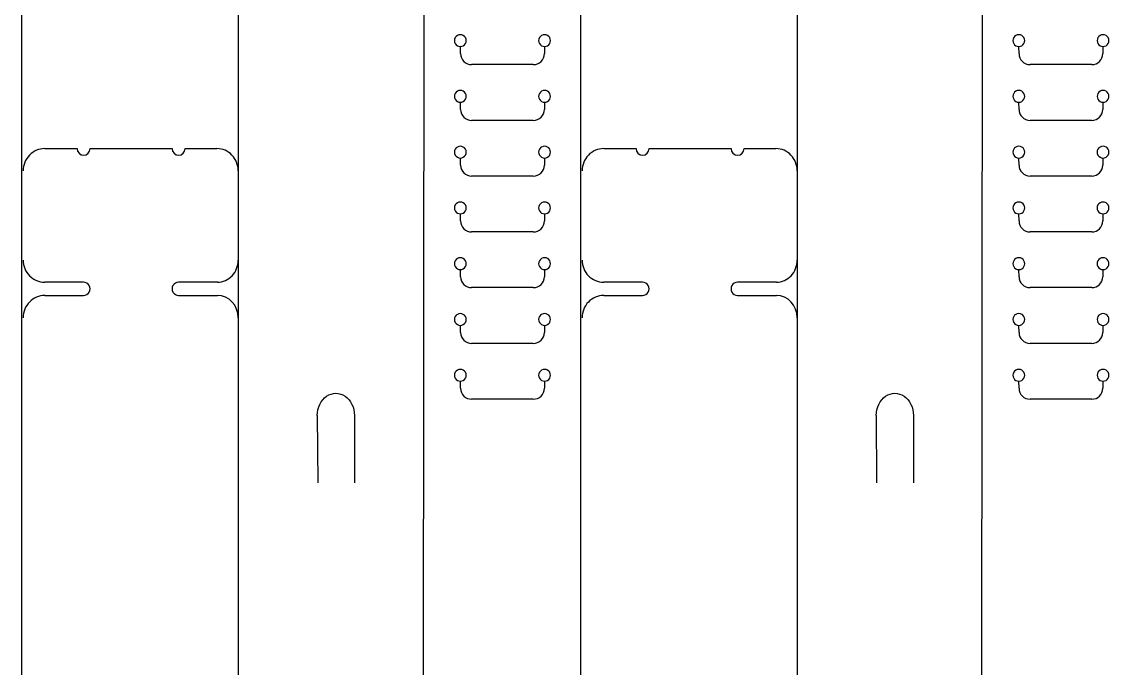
# Model space of a CAD drawing. Extents: x 9 to 642, y 361 to 1089.
# Drawn here: x 209 to 356.2, y 907.3 to 994.9 of the extents above; entities that cross this region are included whole.
import ezdxf

# ---------------------------------------------------------------- set-up
doc = ezdxf.new("R2010")
doc.units = 0
doc.layers.add('Layer_1', color=7, linetype='CONTINUOUS')

msp = doc.modelspace()

# ---------------------------------------------------------------- linework, layer by layer
at = {"layer": 'Layer_1', "color": 7}
for p, q in [((208.966033, 731.620413), (208.972912, 1071.235611)), ((263.429882, 1070.334599), (263.16559, 751.059959)), ((284.623113, 731.620413), (284.629992, 1071.235611)), ((339.023722, 1070.334599), (338.75943, 751.059959)), ((238.262769, 1003.283468), (238.262769, 753.097225)), ((313.91987, 1003.283468), (313.91987, 753.097225)), ((212.073755, 977.722336), (216.457477, 977.722336)), ((218.21095, 977.722336), (229.316386, 977.722336)), ((231.068906, 977.723289), (235.387012, 977.723289)), ((287.730856, 977.722336), (292.114579, 977.722336)), ((293.868052, 977.722336), (304.973487, 977.722336)), ((306.726008, 977.723289), (311.044114, 977.723289)), ((217.334227, 959.619624), (212.073755, 959.619624)), ((235.453581, 959.619624), (230.193109, 959.619624)), ((292.991328, 959.619624), (287.730856, 959.619624)), ((311.110683, 959.619624), (305.850211, 959.619624)), ((212.073755, 957.819346), (217.334227, 957.819346)), ((230.193109, 957.819346), (235.453581, 957.819346)), ((287.730856, 957.819346), (292.991328, 957.819346)), ((305.850211, 957.819346), (311.110683, 957.819346))]:
    msp.add_line(p, q, dxfattribs=at)
at = {"layer": 'Layer_1', "color": 1}
for p, q in [((268.329886, 991.563008), (268.329886, 991.563008)), ((268.357959, 990.590717), (268.342613, 991.563114)), ((279.717209, 991.563114), (279.701863, 990.590717)), ((279.729882, 991.563008), (279.729882, 991.563008)), ((343.923726, 991.563008), (343.923726, 991.563008)), ((343.951798, 990.590717), (343.936452, 991.563114)), ((355.311049, 991.563114), (355.295703, 990.590717)), ((355.323722, 991.563008), (355.323722, 991.563008)), ((278.201993, 989.114474), (269.857776, 989.114474)), ((353.795833, 989.114474), (345.451615, 989.114474)), ((268.329886, 984.006032), (268.329886, 984.006032)), ((268.357959, 983.033741), (268.342613, 984.006138)), ((279.717209, 984.006138), (279.701863, 983.033741)), ((279.729882, 984.006032), (279.729882, 984.006032)), ((343.923726, 984.006032), (343.923726, 984.006032)), ((343.951798, 983.033741), (343.936452, 984.006138)), ((355.311049, 984.006138), (355.295703, 983.033741)), ((355.323722, 984.006032), (355.323722, 984.006032)), ((278.201993, 981.557498), (269.857776, 981.557498)), ((353.795833, 981.557498), (345.451615, 981.557498)), ((268.329886, 976.449055), (268.329886, 976.449055)), ((268.357959, 975.476765), (268.342613, 976.449161)), ((279.717209, 976.449161), (279.701863, 975.476765)), ((279.729882, 976.449055), (279.729882, 976.449055)), ((343.923726, 976.449055), (343.923726, 976.449055)), ((343.951798, 975.476765), (343.936452, 976.449161)), ((355.311049, 976.449161), (355.295703, 975.476765)), ((355.323722, 976.449055), (355.323722, 976.449055)), ((278.201993, 974.000522), (269.857776, 974.000522)), ((353.795833, 974.000522), (345.451615, 974.000522)), ((268.329886, 968.892079), (268.329886, 968.892079)), ((268.357959, 967.919788), (268.342613, 968.892185)), ((279.717209, 968.892185), (279.701863, 967.919788)), ((279.729882, 968.892079), (279.729882, 968.892079)), ((343.923726, 968.892079), (343.923726, 968.892079)), ((343.951798, 967.919788), (343.936452, 968.892185)), ((355.311049, 968.892185), (355.295703, 967.919788)), ((355.323722, 968.892079), (355.323722, 968.892079)), ((278.201993, 966.443546), (269.857776, 966.443546)), ((353.795833, 966.443546), (345.451615, 966.443546)), ((268.329886, 961.335103), (268.329886, 961.335103)), ((268.357959, 960.362786), (268.342613, 961.335182)), ((279.717209, 961.335182), (279.701863, 960.362786)), ((279.729882, 961.335103), (279.729882, 961.335103)), ((343.923726, 961.335103), (343.923726, 961.335103)), ((343.951798, 960.362786), (343.936452, 961.335182)), ((355.311049, 961.335182), (355.295703, 960.362786)), ((355.323722, 961.335103), (355.323722, 961.335103)), ((278.201993, 958.886569), (269.857776, 958.886569)), ((353.795833, 958.886569), (345.451615, 958.886569)), ((268.329886, 953.7781), (268.329886, 953.7781)), ((268.357959, 952.805809), (268.342613, 953.778206)), ((279.717209, 953.778206), (279.701863, 952.805809)), ((279.729882, 953.7781), (279.729882, 953.7781)), ((343.923726, 953.7781), (343.923726, 953.7781)), ((343.951798, 952.805809), (343.936452, 953.778206)), ((355.311049, 953.778206), (355.295703, 952.805809)), ((355.323722, 953.7781), (355.323722, 953.7781)), ((278.201993, 951.329593), (269.857776, 951.329593)), ((353.795833, 951.329593), (345.451615, 951.329593)), ((268.329886, 946.221124), (268.329886, 946.221124)), ((268.357959, 945.248833), (268.342613, 946.22123)), ((279.717209, 946.22123), (279.701863, 945.248833)), ((279.729882, 946.221124), (279.729882, 946.221124)), ((343.923726, 946.221124), (343.923726, 946.221124)), ((343.951798, 945.248833), (343.936452, 946.22123)), ((355.311049, 946.22123), (355.295703, 945.248833)), ((355.323722, 946.221124), (355.323722, 946.221124)), ((278.201993, 943.77259), (269.857776, 943.77259)), ((353.795833, 943.77259), (345.451615, 943.77259)), ((248.973287, 941.571178), (249.020039, 932.446466)), ((254.00299, 941.570781), (254.026538, 932.44546)), ((324.630389, 941.571178), (324.67714, 932.446466)), ((329.660091, 941.570781), (329.683639, 932.44546))]:
    msp.add_line(p, q, dxfattribs=at)
for points in [[(267.63706, 992.763019), (267.494152, 992.515496), (267.494152, 992.210535), (267.63706, 991.963012)], [(268.329886, 993.163023), (268.044071, 993.163023), (267.779967, 993.010542), (267.63706, 992.763019)], [(269.022713, 992.763019), (268.879805, 993.010542), (268.615701, 993.163023), (268.329886, 993.163023)], [(269.022713, 991.963012), (269.165621, 992.210535), (269.165621, 992.515496), (269.022713, 992.763019)], [(279.037056, 992.763019), (278.894148, 992.515496), (278.894148, 992.210535), (279.037056, 991.963012)], [(279.729882, 993.163023), (279.444067, 993.163023), (279.179963, 993.010542), (279.037056, 992.763019)], [(280.422709, 992.763019), (280.279802, 993.010542), (280.015698, 993.163023), (279.729882, 993.163023)], [(280.422709, 991.963012), (280.565617, 992.210535), (280.565617, 992.515496), (280.422709, 992.763019)], [(343.230899, 992.763019), (343.087992, 992.515496), (343.087992, 992.210535), (343.230899, 991.963012)], [(343.923726, 993.163023), (343.637911, 993.163023), (343.373807, 993.010542), (343.230899, 992.763019)], [(344.616553, 992.763019), (344.473645, 993.010542), (344.209541, 993.163023), (343.923726, 993.163023)], [(344.616553, 991.963012), (344.75946, 992.210535), (344.75946, 992.515496), (344.616553, 992.763019)], [(354.630895, 992.763019), (354.487988, 992.515496), (354.487988, 992.210535), (354.630895, 991.963012)], [(355.323722, 993.163023), (355.037907, 993.163023), (354.773803, 993.010542), (354.630895, 992.763019)], [(356.016549, 992.763019), (355.873641, 993.010542), (355.609537, 993.163023), (355.323722, 993.163023)], [(356.016549, 991.963012), (356.159456, 992.210535), (356.159456, 992.515496), (356.016549, 992.763019)], [(267.63706, 991.963012), (267.779967, 991.715488), (268.044071, 991.563008), (268.329886, 991.563008)], [(268.329886, 991.563008), (268.615701, 991.563008), (268.879805, 991.715488), (269.022713, 991.963012)], [(279.037056, 991.963012), (279.179963, 991.715488), (279.444067, 991.563008), (279.729882, 991.563008)], [(279.729882, 991.563008), (280.015698, 991.563008), (280.279802, 991.715488), (280.422709, 991.963012)], [(343.230899, 991.963012), (343.373807, 991.715488), (343.637911, 991.563008), (343.923726, 991.563008)], [(343.923726, 991.563008), (344.209541, 991.563008), (344.473645, 991.715488), (344.616553, 991.963012)], [(354.630895, 991.963012), (354.773803, 991.715488), (355.037907, 991.563008), (355.323722, 991.563008)], [(355.323722, 991.563008), (355.609537, 991.563008), (355.873641, 991.715488), (356.016549, 991.963012)], [(268.357959, 990.590717), (268.370933, 989.771654), (269.038609, 989.114471), (269.857776, 989.114474)], [(278.201993, 989.114474), (279.021159, 989.114471), (279.688836, 989.771654), (279.70181, 990.590717)], [(343.951798, 990.590717), (343.964772, 989.771654), (344.632449, 989.114471), (345.451615, 989.114474)], [(353.795833, 989.114474), (354.614999, 989.114471), (355.282676, 989.771654), (355.29565, 990.590717)], [(267.63706, 985.206043), (267.494152, 984.95852), (267.494152, 984.653559), (267.63706, 984.406035)], [(268.329886, 985.606046), (268.044071, 985.606046), (267.779967, 985.453566), (267.63706, 985.206043)], [(269.022713, 985.206043), (268.879805, 985.453566), (268.615701, 985.606046), (268.329886, 985.606046)], [(269.022713, 984.406035), (269.165621, 984.653559), (269.165621, 984.95852), (269.022713, 985.206043)], [(279.037056, 985.206043), (278.894148, 984.95852), (278.894148, 984.653559), (279.037056, 984.406035)], [(279.729882, 985.606046), (279.444067, 985.606046), (279.179963, 985.453566), (279.037056, 985.206043)], [(280.422709, 985.206043), (280.279802, 985.453566), (280.015698, 985.606046), (279.729882, 985.606046)], [(280.422709, 984.406035), (280.565617, 984.653559), (280.565617, 984.95852), (280.422709, 985.206043)], [(343.230899, 985.206043), (343.087992, 984.95852), (343.087992, 984.653559), (343.230899, 984.406035)], [(343.923726, 985.606046), (343.637911, 985.606046), (343.373807, 985.453566), (343.230899, 985.206043)], [(344.616553, 985.206043), (344.473645, 985.453566), (344.209541, 985.606046), (343.923726, 985.606046)], [(344.616553, 984.406035), (344.75946, 984.653559), (344.75946, 984.95852), (344.616553, 985.206043)], [(354.630895, 985.206043), (354.487988, 984.95852), (354.487988, 984.653559), (354.630895, 984.406035)], [(355.323722, 985.606046), (355.037907, 985.606046), (354.773803, 985.453566), (354.630895, 985.206043)], [(356.016549, 985.206043), (355.873641, 985.453566), (355.609537, 985.606046), (355.323722, 985.606046)], [(356.016549, 984.406035), (356.159456, 984.653559), (356.159456, 984.95852), (356.016549, 985.206043)], [(267.63706, 984.406035), (267.779967, 984.158512), (268.044071, 984.006032), (268.329886, 984.006032)], [(268.329886, 984.006032), (268.615701, 984.006032), (268.879805, 984.158512), (269.022713, 984.406035)], [(279.037056, 984.406035), (279.179963, 984.158512), (279.444067, 984.006032), (279.729882, 984.006032)], [(279.729882, 984.006032), (280.015698, 984.006032), (280.279802, 984.158512), (280.422709, 984.406035)], [(343.230899, 984.406035), (343.373807, 984.158512), (343.637911, 984.006032), (343.923726, 984.006032)], [(343.923726, 984.006032), (344.209541, 984.006032), (344.473645, 984.158512), (344.616553, 984.406035)], [(354.630895, 984.406035), (354.773803, 984.158512), (355.037907, 984.006032), (355.323722, 984.006032)], [(355.323722, 984.006032), (355.609537, 984.006032), (355.873641, 984.158512), (356.016549, 984.406035)], [(268.357959, 983.033741), (268.370933, 982.214677), (269.038609, 981.557495), (269.857776, 981.557498)], [(278.201993, 981.557498), (279.021159, 981.557495), (279.688836, 982.214677), (279.70181, 983.033741)], [(343.951798, 983.033741), (343.964772, 982.214677), (344.632449, 981.557495), (345.451615, 981.557498)], [(353.795833, 981.557498), (354.614999, 981.557495), (355.282676, 982.214677), (355.29565, 983.033741)], [(267.634355, 977.649989), (267.490725, 977.401991), (267.490725, 977.096108), (267.634355, 976.84811)], [(268.329886, 978.049044), (268.043301, 978.050209), (267.777985, 977.897987), (267.634355, 977.649989)], [(269.025418, 977.649989), (268.881787, 977.897987), (268.616472, 978.050209), (268.329886, 978.049044)], [(269.025418, 976.84811), (269.169048, 977.096108), (269.169048, 977.401991), (269.025418, 977.649989)], [(279.034351, 977.649989), (278.890721, 977.401991), (278.890721, 977.096108), (279.034351, 976.84811)], [(279.729882, 978.049044), (279.443297, 978.050209), (279.177981, 977.897987), (279.034351, 977.649989)], [(280.425414, 977.649989), (280.281784, 977.897987), (280.016468, 978.050209), (279.729882, 978.049044)], [(280.425414, 976.84811), (280.569044, 977.096108), (280.569044, 977.401991), (280.425414, 977.649989)], [(343.228194, 977.649989), (343.084564, 977.401991), (343.084564, 977.096108), (343.228194, 976.84811)], [(343.923726, 978.049044), (343.63714, 978.050209), (343.371825, 977.897987), (343.228194, 977.649989)], [(344.619257, 977.649989), (344.475627, 977.897987), (344.210311, 978.050209), (343.923726, 978.049044)], [(344.619257, 976.84811), (344.762887, 977.096108), (344.762887, 977.401991), (344.619257, 977.649989)], [(354.628191, 977.649989), (354.484561, 977.401991), (354.484561, 977.096108), (354.628191, 976.84811)], [(355.323722, 978.049044), (355.037137, 978.050209), (354.771821, 977.897987), (354.628191, 977.649989)], [(356.019253, 977.649989), (355.875623, 977.897987), (355.610307, 978.050209), (355.323722, 978.049044)], [(356.019253, 976.84811), (356.162884, 977.096108), (356.162884, 977.401991), (356.019253, 977.649989)], [(267.634355, 976.84811), (267.777985, 976.600113), (268.043301, 976.44789), (268.329886, 976.449055)], [(268.329886, 976.449055), (268.616472, 976.44789), (268.881787, 976.600113), (269.025418, 976.84811)], [(279.034351, 976.84811), (279.177981, 976.600113), (279.443297, 976.44789), (279.729882, 976.449055)], [(279.729882, 976.449055), (280.016468, 976.44789), (280.281784, 976.600113), (280.425414, 976.84811)], [(343.228194, 976.84811), (343.371825, 976.600113), (343.63714, 976.44789), (343.923726, 976.449055)], [(343.923726, 976.449055), (344.210311, 976.44789), (344.475627, 976.600113), (344.619257, 976.84811)], [(354.628191, 976.84811), (354.771821, 976.600113), (355.037137, 976.44789), (355.323722, 976.449055)], [(355.323722, 976.449055), (355.610307, 976.44789), (355.875623, 976.600113), (356.019253, 976.84811)], [(268.357959, 975.476765), (268.370933, 974.657701), (269.038609, 974.000519), (269.857776, 974.000522)], [(278.201993, 974.000522), (279.021159, 974.000519), (279.688836, 974.657701), (279.70181, 975.476765)], [(343.951798, 975.476765), (343.964772, 974.657701), (344.632449, 974.000519), (345.451615, 974.000522)], [(353.795833, 974.000522), (354.614999, 974.000519), (355.282676, 974.657701), (355.29565, 975.476765)], [(267.634523, 970.092954), (267.490938, 969.844986), (267.490938, 969.539161), (267.634523, 969.291193)], [(268.329886, 970.492068), (268.043349, 970.493161), (267.778109, 970.340922), (267.634523, 970.092954)], [(269.025249, 970.092954), (268.881664, 970.340922), (268.616424, 970.493161), (268.329886, 970.492068)], [(269.025249, 969.291193), (269.168834, 969.539161), (269.168834, 969.844986), (269.025249, 970.092954)], [(279.03452, 970.092954), (278.890934, 969.844986), (278.890934, 969.539161), (279.03452, 969.291193)], [(279.729882, 970.492068), (279.443345, 970.493161), (279.178105, 970.340922), (279.03452, 970.092954)], [(280.425245, 970.092954), (280.28166, 970.340922), (280.01642, 970.493161), (279.729882, 970.492068)], [(280.425245, 969.291193), (280.568831, 969.539161), (280.568831, 969.844986), (280.425245, 970.092954)], [(343.228363, 970.092954), (343.084778, 969.844986), (343.084778, 969.539161), (343.228363, 969.291193)], [(343.923726, 970.492068), (343.637188, 970.493161), (343.371948, 970.340922), (343.228363, 970.092954)], [(344.619089, 970.092954), (344.475504, 970.340922), (344.210263, 970.493161), (343.923726, 970.492068)], [(344.619089, 969.291193), (344.762674, 969.539161), (344.762674, 969.844986), (344.619089, 970.092954)], [(354.628359, 970.092954), (354.484774, 969.844986), (354.484774, 969.539161), (354.628359, 969.291193)], [(355.323722, 970.492068), (355.037185, 970.493161), (354.771944, 970.340922), (354.628359, 970.092954)], [(356.019085, 970.092954), (355.8755, 970.340922), (355.610259, 970.493161), (355.323722, 970.492068)], [(356.019085, 969.291193), (356.16267, 969.539161), (356.16267, 969.844986), (356.019085, 970.092954)], [(267.634523, 969.291193), (267.778109, 969.043225), (268.043349, 968.890986), (268.329886, 968.892079)], [(268.329886, 968.892079), (268.616424, 968.890986), (268.881664, 969.043225), (269.025249, 969.291193)], [(279.03452, 969.291193), (279.178105, 969.043225), (279.443345, 968.890986), (279.729882, 968.892079)], [(279.729882, 968.892079), (280.01642, 968.890986), (280.28166, 969.043225), (280.425245, 969.291193)], [(343.228363, 969.291193), (343.371948, 969.043225), (343.637188, 968.890986), (343.923726, 968.892079)], [(343.923726, 968.892079), (344.210263, 968.890986), (344.475504, 969.043225), (344.619089, 969.291193)], [(354.628359, 969.291193), (354.771944, 969.043225), (355.037185, 968.890986), (355.323722, 968.892079)], [(355.323722, 968.892079), (355.610259, 968.890986), (355.8755, 969.043225), (356.019085, 969.291193)], [(268.357959, 967.919788), (268.370933, 967.100725), (269.038609, 966.443543), (269.857776, 966.443546)], [(278.201993, 966.443546), (279.021159, 966.443543), (279.688836, 967.100725), (279.70181, 967.919788)], [(343.951798, 967.919788), (343.964772, 967.100725), (344.632449, 966.443543), (345.451615, 966.443546)], [(353.795833, 966.443546), (354.614999, 966.443543), (355.282676, 967.100725), (355.29565, 967.919788)], [(268.329886, 962.935091), (268.043349, 962.936184), (267.778109, 962.783946), (267.634523, 962.535978)], [(269.025249, 962.535978), (268.881664, 962.783946), (268.616424, 962.936184), (268.329886, 962.935091)], [(279.729882, 962.935091), (279.443345, 962.936184), (279.178105, 962.783946), (279.03452, 962.535978)], [(280.425245, 962.535978), (280.28166, 962.783946), (280.01642, 962.936184), (279.729882, 962.935091)], [(343.923726, 962.935091), (343.637188, 962.936184), (343.371948, 962.783946), (343.228363, 962.535978)], [(344.619089, 962.535978), (344.475504, 962.783946), (344.210263, 962.936184), (343.923726, 962.935091)], [(355.323722, 962.935091), (355.037185, 962.936184), (354.771944, 962.783946), (354.628359, 962.535978)], [(356.019085, 962.535978), (355.8755, 962.783946), (355.610259, 962.936184), (355.323722, 962.935091)], [(267.634523, 962.535978), (267.490938, 962.28801), (267.490938, 961.982185), (267.634523, 961.734216)], [(267.634523, 961.734216), (267.778109, 961.486248), (268.043349, 961.33401), (268.329886, 961.335103)], [(268.329886, 961.335103), (268.616424, 961.33401), (268.881664, 961.486248), (269.025249, 961.734216)], [(269.025249, 961.734216), (269.168834, 961.982185), (269.168834, 962.28801), (269.025249, 962.535978)], [(279.03452, 962.535978), (278.890934, 962.28801), (278.890934, 961.982185), (279.03452, 961.734216)], [(279.03452, 961.734216), (279.178105, 961.486248), (279.443345, 961.33401), (279.729882, 961.335103)], [(279.729882, 961.335103), (280.01642, 961.33401), (280.28166, 961.486248), (280.425245, 961.734216)], [(280.425245, 961.734216), (280.568831, 961.982185), (280.568831, 962.28801), (280.425245, 962.535978)], [(343.228363, 962.535978), (343.084778, 962.28801), (343.084778, 961.982185), (343.228363, 961.734216)], [(343.228363, 961.734216), (343.371948, 961.486248), (343.637188, 961.33401), (343.923726, 961.335103)], [(343.923726, 961.335103), (344.210263, 961.33401), (344.475504, 961.486248), (344.619089, 961.734216)], [(344.619089, 961.734216), (344.762674, 961.982185), (344.762674, 962.28801), (344.619089, 962.535978)], [(354.628359, 962.535978), (354.484774, 962.28801), (354.484774, 961.982185), (354.628359, 961.734216)], [(354.628359, 961.734216), (354.771944, 961.486248), (355.037185, 961.33401), (355.323722, 961.335103)], [(355.323722, 961.335103), (355.610259, 961.33401), (355.8755, 961.486248), (356.019085, 961.734216)], [(356.019085, 961.734216), (356.16267, 961.982185), (356.16267, 962.28801), (356.019085, 962.535978)], [(268.357959, 960.362786), (268.370947, 959.543733), (269.03862, 958.886566), (269.857776, 958.886569)], [(278.201993, 958.886569), (279.021149, 958.886566), (279.688822, 959.543733), (279.70181, 960.362786)], [(343.951798, 960.362786), (343.964786, 959.543733), (344.632459, 958.886566), (345.451615, 958.886569)], [(353.795833, 958.886569), (354.614989, 958.886566), (355.282661, 959.543733), (355.29565, 960.362786)], [(268.329886, 955.378115), (268.044071, 955.378115), (267.779967, 955.225634), (267.63706, 954.978111)], [(269.022713, 954.978111), (268.879805, 955.225634), (268.615701, 955.378115), (268.329886, 955.378115)], [(279.729882, 955.378115), (279.444067, 955.378115), (279.179963, 955.225634), (279.037056, 954.978111)], [(280.422709, 954.978111), (280.279802, 955.225634), (280.015698, 955.378115), (279.729882, 955.378115)], [(343.923726, 955.378115), (343.637911, 955.378115), (343.373807, 955.225634), (343.230899, 954.978111)], [(344.616553, 954.978111), (344.473645, 955.225634), (344.209541, 955.378115), (343.923726, 955.378115)], [(355.323722, 955.378115), (355.037907, 955.378115), (354.773803, 955.225634), (354.630895, 954.978111)], [(356.016549, 954.978111), (355.873641, 955.225634), (355.609537, 955.378115), (355.323722, 955.378115)], [(267.63706, 954.978111), (267.494152, 954.730588), (267.494152, 954.425627), (267.63706, 954.178104)], [(267.63706, 954.178104), (267.779967, 953.930581), (268.044071, 953.7781), (268.329886, 953.7781)], [(268.329886, 953.7781), (268.615701, 953.7781), (268.879805, 953.930581), (269.022713, 954.178104)], [(269.022713, 954.178104), (269.165621, 954.425627), (269.165621, 954.730588), (269.022713, 954.978111)], [(279.037056, 954.978111), (278.894148, 954.730588), (278.894148, 954.425627), (279.037056, 954.178104)], [(279.037056, 954.178104), (279.179963, 953.930581), (279.444067, 953.7781), (279.729882, 953.7781)], [(279.729882, 953.7781), (280.015698, 953.7781), (280.279802, 953.930581), (280.422709, 954.178104)], [(280.422709, 954.178104), (280.565617, 954.425627), (280.565617, 954.730588), (280.422709, 954.978111)], [(343.230899, 954.978111), (343.087992, 954.730588), (343.087992, 954.425627), (343.230899, 954.178104)], [(343.230899, 954.178104), (343.373807, 953.930581), (343.637911, 953.7781), (343.923726, 953.7781)], [(343.923726, 953.7781), (344.209541, 953.7781), (344.473645, 953.930581), (344.616553, 954.178104)], [(344.616553, 954.178104), (344.75946, 954.425627), (344.75946, 954.730588), (344.616553, 954.978111)], [(354.630895, 954.978111), (354.487988, 954.730588), (354.487988, 954.425627), (354.630895, 954.178104)], [(354.630895, 954.178104), (354.773803, 953.930581), (355.037907, 953.7781), (355.323722, 953.7781)], [(355.323722, 953.7781), (355.609537, 953.7781), (355.873641, 953.930581), (356.016549, 954.178104)], [(356.016549, 954.178104), (356.159456, 954.425627), (356.159456, 954.730588), (356.016549, 954.978111)], [(268.357959, 952.805809), (268.370947, 951.986756), (269.03862, 951.32959), (269.857776, 951.329593)], [(278.201993, 951.329593), (279.021149, 951.32959), (279.688822, 951.986756), (279.70181, 952.805809)], [(343.951798, 952.805809), (343.964786, 951.986756), (344.632459, 951.32959), (345.451615, 951.329593)], [(353.795833, 951.329593), (354.614989, 951.32959), (355.282661, 951.986756), (355.29565, 952.805809)], [(267.63706, 947.421135), (267.494152, 947.173612), (267.494152, 946.868651), (267.63706, 946.621128)], [(268.329886, 947.821139), (268.044071, 947.821139), (267.779967, 947.668658), (267.63706, 947.421135)], [(267.63706, 946.621128), (267.779967, 946.373605), (268.044071, 946.221124), (268.329886, 946.221124)], [(269.022713, 947.421135), (268.879805, 947.668658), (268.615701, 947.821139), (268.329886, 947.821139)], [(268.329886, 946.221124), (268.615701, 946.221124), (268.879805, 946.373605), (269.022713, 946.621128)], [(269.022713, 946.621128), (269.165621, 946.868651), (269.165621, 947.173612), (269.022713, 947.421135)], [(279.037056, 947.421135), (278.894148, 947.173612), (278.894148, 946.868651), (279.037056, 946.621128)], [(279.729882, 947.821139), (279.444067, 947.821139), (279.179963, 947.668658), (279.037056, 947.421135)], [(279.037056, 946.621128), (279.179963, 946.373605), (279.444067, 946.221124), (279.729882, 946.221124)], [(280.422709, 947.421135), (280.279802, 947.668658), (280.015698, 947.821139), (279.729882, 947.821139)], [(279.729882, 946.221124), (280.015698, 946.221124), (280.279802, 946.373605), (280.422709, 946.621128)], [(280.422709, 946.621128), (280.565617, 946.868651), (280.565617, 947.173612), (280.422709, 947.421135)], [(343.230899, 947.421135), (343.087992, 947.173612), (343.087992, 946.868651), (343.230899, 946.621128)], [(343.923726, 947.821139), (343.637911, 947.821139), (343.373807, 947.668658), (343.230899, 947.421135)], [(343.230899, 946.621128), (343.373807, 946.373605), (343.637911, 946.221124), (343.923726, 946.221124)], [(344.616553, 947.421135), (344.473645, 947.668658), (344.209541, 947.821139), (343.923726, 947.821139)], [(343.923726, 946.221124), (344.209541, 946.221124), (344.473645, 946.373605), (344.616553, 946.621128)], [(344.616553, 946.621128), (344.75946, 946.868651), (344.75946, 947.173612), (344.616553, 947.421135)], [(354.630895, 947.421135), (354.487988, 947.173612), (354.487988, 946.868651), (354.630895, 946.621128)], [(355.323722, 947.821139), (355.037907, 947.821139), (354.773803, 947.668658), (354.630895, 947.421135)], [(354.630895, 946.621128), (354.773803, 946.373605), (355.037907, 946.221124), (355.323722, 946.221124)], [(356.016549, 947.421135), (355.873641, 947.668658), (355.609537, 947.821139), (355.323722, 947.821139)], [(355.323722, 946.221124), (355.609537, 946.221124), (355.873641, 946.373605), (356.016549, 946.621128)], [(356.016549, 946.621128), (356.159456, 946.868651), (356.159456, 947.173612), (356.016549, 947.421135)], [(268.357959, 945.248833), (268.370933, 944.42977), (269.038609, 943.772588), (269.857776, 943.77259)], [(278.201993, 943.77259), (279.021159, 943.772588), (279.688836, 944.42977), (279.70181, 945.248833)], [(343.951798, 945.248833), (343.964772, 944.42977), (344.632449, 943.772588), (345.451615, 943.77259)], [(353.795833, 943.77259), (354.614999, 943.772588), (355.282676, 944.42977), (355.29565, 945.248833)], [(248.973287, 941.572501), (248.973287, 942.645413), (249.452633, 943.63678), (250.230746, 944.173223)], [(250.230746, 944.173223), (251.008885, 944.709692), (251.967577, 944.709692), (252.74569, 944.173223)], [(252.74569, 944.173223), (253.523829, 943.63678), (254.00299, 942.64536), (254.00299, 941.572448)], [(324.630389, 941.572501), (324.630389, 942.645413), (325.109734, 943.63678), (325.887847, 944.173223)], [(325.887847, 944.173223), (326.665987, 944.709692), (327.624678, 944.709692), (328.402791, 944.173223)], [(328.402791, 944.173223), (329.180931, 943.63678), (329.660091, 942.64536), (329.660091, 941.572448)]]:
    msp.add_open_spline(points, degree=3, dxfattribs=at)
at = {"layer": 'Layer_1', "color": 7}
for points in [[(212.073755, 977.722336), (211.298664, 977.722338), (210.555319, 977.40622), (210.007247, 976.843525)], [(216.457477, 977.722336), (216.459472, 977.226661), (216.851416, 976.82592), (217.334214, 976.82592)], [(217.334214, 976.82592), (217.817012, 976.82592), (218.208955, 977.226661), (218.21095, 977.722336)], [(229.316386, 977.722336), (229.318262, 977.226574), (229.71024, 976.825697), (230.193122, 976.825697)], [(230.193122, 976.825697), (230.676005, 976.825697), (231.067983, 977.226574), (231.069859, 977.722336)], [(237.422598, 976.84392), (236.882727, 977.406972), (236.150505, 977.723291), (235.387012, 977.723289)], [(287.730856, 977.722336), (286.955766, 977.722338), (286.212421, 977.40622), (285.664349, 976.843525)], [(292.114579, 977.722336), (292.116574, 977.226661), (292.508517, 976.82592), (292.991315, 976.82592)], [(292.991315, 976.82592), (293.474113, 976.82592), (293.866056, 977.226661), (293.868052, 977.722336)], [(304.973487, 977.722336), (304.975363, 977.226574), (305.367341, 976.825697), (305.850224, 976.825697)], [(305.850224, 976.825697), (306.333106, 976.825697), (306.725085, 977.226574), (306.72696, 977.722336)], [(313.079699, 976.84392), (312.539829, 977.406972), (311.807606, 977.723291), (311.044114, 977.723289)], [(210.007247, 976.843525), (209.459175, 976.280831), (209.151272, 975.517653), (209.151273, 974.721882)], [(238.265758, 974.720929), (238.265762, 975.517204), (237.962468, 976.280867), (237.422598, 976.84392)], [(285.664349, 976.843525), (285.116277, 976.280831), (284.808374, 975.517653), (284.808374, 974.721882)], [(313.92286, 974.720929), (313.922863, 975.517204), (313.619569, 976.280867), (313.079699, 976.84392)], [(209.151273, 962.620078), (209.151272, 961.824308), (209.459175, 961.061129), (210.007247, 960.498435)], [(237.442383, 960.499508), (237.970484, 961.06255), (238.267165, 961.826199), (238.267161, 962.62246)], [(284.808374, 962.620078), (284.808374, 961.824308), (285.116277, 961.061129), (285.664349, 960.498435)], [(313.099485, 960.499508), (313.627585, 961.06255), (313.924267, 961.826199), (313.924262, 962.62246)], [(210.007247, 960.498435), (210.555319, 959.93574), (211.298664, 959.619622), (212.073755, 959.619624)], [(235.451174, 959.620153), (236.198023, 959.620152), (236.914283, 959.936465), (237.442383, 960.499508)], [(285.664349, 960.498435), (286.212421, 959.93574), (286.955766, 959.619622), (287.730856, 959.619624)], [(311.108275, 959.620153), (311.855124, 959.620152), (312.571384, 959.936465), (313.099485, 960.499508)], [(218.093511, 959.169555), (217.936896, 959.448058), (217.647458, 959.619624), (217.334227, 959.619624)], [(217.334227, 957.819346), (217.647458, 957.819346), (217.936896, 957.990912), (218.093511, 958.269416)], [(218.093511, 958.269416), (218.250127, 958.54792), (218.250127, 958.891051), (218.093511, 959.169555)], [(229.433825, 959.169555), (229.277209, 958.891051), (229.277209, 958.54792), (229.433825, 958.269416)], [(230.193109, 959.619624), (229.879878, 959.619624), (229.59044, 959.448058), (229.433825, 959.169555)], [(229.433825, 958.269416), (229.59044, 957.990912), (229.879878, 957.819346), (230.193109, 957.819346)], [(293.750613, 959.169555), (293.593997, 959.448058), (293.30456, 959.619624), (292.991328, 959.619624)], [(292.991328, 957.819346), (293.30456, 957.819346), (293.593997, 957.990912), (293.750613, 958.269416)], [(293.750613, 958.269416), (293.907228, 958.54792), (293.907228, 958.891051), (293.750613, 959.169555)], [(305.090926, 959.169555), (304.934311, 958.891051), (304.934311, 958.54792), (305.090926, 958.269416)], [(305.850211, 959.619624), (305.536979, 959.619624), (305.247542, 959.448058), (305.090926, 959.169555)], [(305.090926, 958.269416), (305.247542, 957.990912), (305.536979, 957.819346), (305.850211, 957.819346)], [(210.007247, 956.940535), (209.459175, 956.377841), (209.151272, 955.614662), (209.151273, 954.818892)], [(212.073755, 957.819346), (211.298664, 957.819348), (210.555319, 957.50323), (210.007247, 956.940535)], [(238.267161, 954.81651), (238.267157, 956.474627), (237.006397, 957.818793), (235.451174, 957.81879)], [(285.664349, 956.940535), (285.116277, 956.377841), (284.808374, 955.614662), (284.808374, 954.818892)], [(287.730856, 957.819346), (286.955766, 957.819348), (286.212421, 957.50323), (285.664349, 956.940535)], [(313.924262, 954.81651), (313.924258, 956.474627), (312.663498, 957.818793), (311.108275, 957.81879)]]:
    msp.add_open_spline(points, degree=3, dxfattribs=at)

doc.saveas('drawing.dxf')
